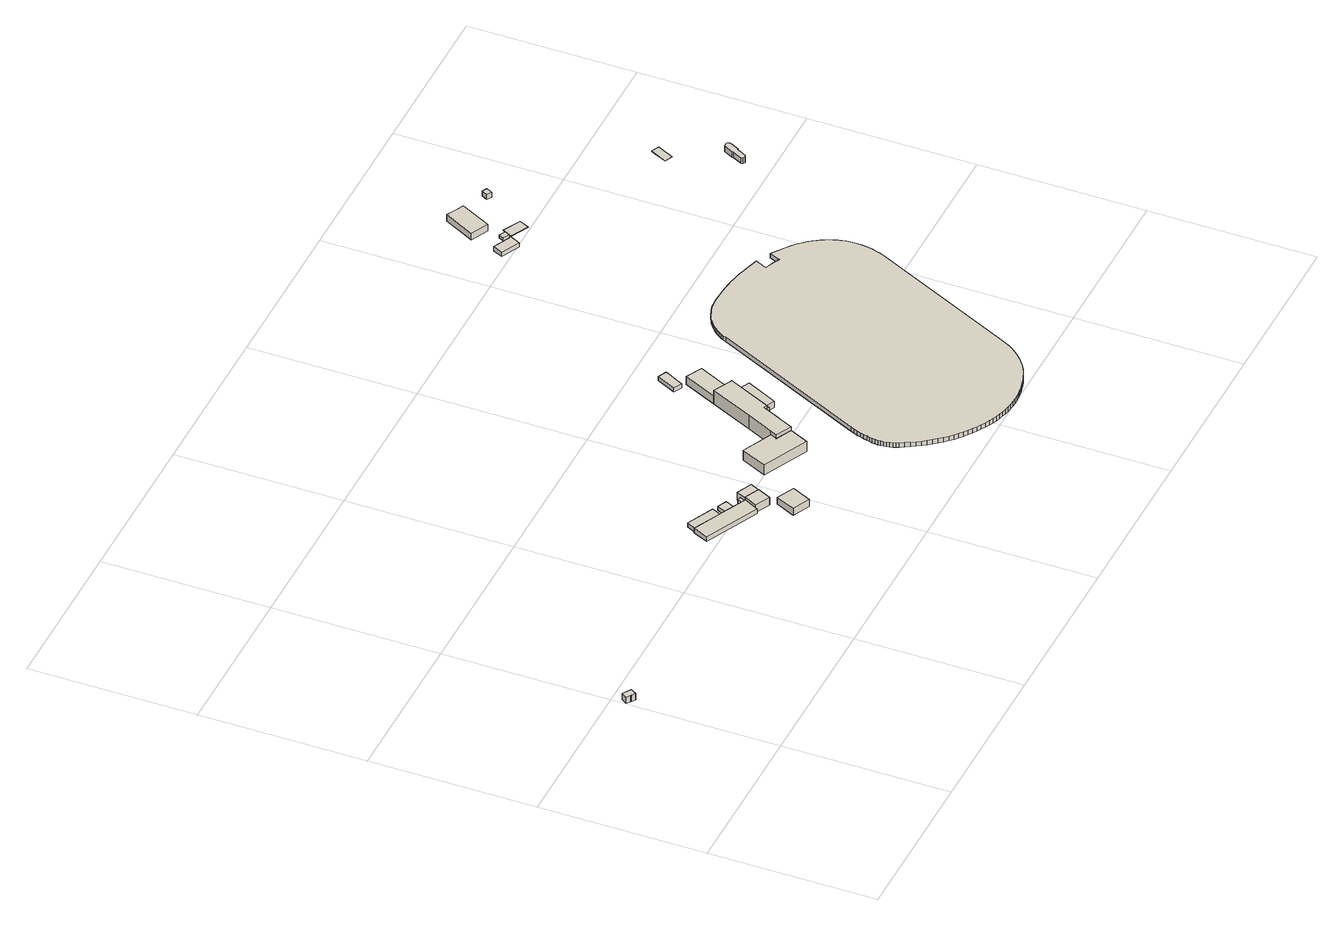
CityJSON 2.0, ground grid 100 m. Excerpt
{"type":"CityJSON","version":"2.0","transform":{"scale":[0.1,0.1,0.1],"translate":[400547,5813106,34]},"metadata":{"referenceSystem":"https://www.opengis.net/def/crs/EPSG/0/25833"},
"CityObjects":{
"building1":{"type":"Building","attributes":{"Gemeindeschluessel":"11000009","BezugspunktDach":"2200","function":"31001_9998","measuredHeight":5.28,"storeysAboveGround":1},"address":[{"country":"Germany","locality":"Berlin","thoroughfareNumber":"152 (1)","thoroughfareName":"An der Wuhlheide"}],"geometry":[{"type":"Solid","lod":"1","boundaries":[[[[0,1,2,3,4,5,6,7]],[[8,9,10,11,12,13,14,15]],[[8,15,7,6]],[[9,8,6,5]],[[10,9,5,4]],[[11,10,4,3]],[[12,11,3,2]],[[13,12,2,1]],[[14,13,1,0]],[[15,14,0,7]]]]}]},
"building2":{"type":"Building","attributes":{"Gemeindeschluessel":"11000009","BezugspunktDach":"2200","function":"31001_2463","measuredHeight":2.91,"storeysAboveGround":1},"address":[{"country":"Germany","locality":"Berlin","thoroughfareNumber":"161 (5)","thoroughfareName":"An der Wuhlheide"}],"geometry":[{"type":"Solid","lod":"1","boundaries":[[[[16,17,18,19]],[[20,21,22,23]],[[20,23,19,18]],[[21,20,18,17]],[[22,21,17,16]],[[23,22,16,19]]]]}]},
"building3":{"type":"Building","attributes":{"Gemeindeschluessel":"11000009","function":"31001_2000"},"address":[{"country":"Germany","locality":"Berlin","thoroughfareNumber":"161 (4)","thoroughfareName":"An der Wuhlheide"}],"children":["building3-1","building3-2","building3-3"]},
"building3-1":{"type":"BuildingPart","attributes":{"BezugspunktDach":"2200","measuredHeight":3.34,"storeysAboveGround":1},"parents":["building3"],"geometry":[{"type":"Solid","lod":"1","boundaries":[[[[24,25,26,27,28,29,30,31,32,33]],[[34,35,22,36,37,38,39,40,41,42]],[[34,42,33,32]],[[35,34,32,31]],[[22,35,31,30]],[[36,22,30,29]],[[37,36,29,28]],[[38,37,28,27]],[[41,40,25,24]],[[42,41,24,33]],[[39,38,27,26]],[[26,25,40,39]]]]}]},
"building3-2":{"type":"BuildingPart","attributes":{"BezugspunktDach":"2200","measuredHeight":5.37,"storeysAboveGround":1},"parents":["building3"],"geometry":[{"type":"MultiSurface","lod":"1","boundaries":[[[43,44,45,46]],[[39,47,48,40]],[[26,25,46,45]],[[47,49,50,45,44]],[[48,47,44,43]],[[40,48,43,46]],[[39,40,25,26]],[[51,39,26,50,49,47]]]}]},
"building3-3":{"type":"BuildingPart","attributes":{"BezugspunktDach":"2200","measuredHeight":5.4,"storeysAboveGround":1},"parents":["building3"],"geometry":[{"type":"MultiSurface","lod":"1","boundaries":[[[49,52,53,54,55,56]],[[57,58,59,60,47,38]],[[57,38,56,55]],[[58,57,55,54]],[[59,58,54,53]],[[60,59,53,52]],[[47,60,52,49]],[[38,27,26,50,56]],[[39,26,27,38]],[[39,47,49,50,26]]]}]},
"building4":{"type":"Building","attributes":{"Gemeindeschluessel":"11000009","BezugspunktDach":"2200","function":"51009_1610","measuredHeight":2.63,"storeysAboveGround":0},"address":[{"country":"Germany","locality":"Berlin"}],"geometry":[{"type":"Solid","lod":"1","boundaries":[[[[61,62,63,64]],[[65,66,67,68]],[[65,68,64,63]],[[66,65,63,62]],[[67,66,62,61]],[[68,67,61,64]]]]}]},
"building5":{"type":"Building","attributes":{"Gemeindeschluessel":"11000009","BezugspunktDach":"2200","function":"31001_2000","measuredHeight":3.06,"storeysAboveGround":1},"address":[{"country":"Germany","locality":"Berlin","thoroughfareNumber":"161 (6)","thoroughfareName":"An der Wuhlheide"}],"geometry":[{"type":"Solid","lod":"1","boundaries":[[[[27,69,70,71]],[[72,73,74,75]],[[72,75,71,70]],[[73,72,70,69]],[[74,73,69,27]],[[75,74,27,71]]]]}]},
"building6":{"type":"Building","attributes":{"Gemeindeschluessel":"11000009","BezugspunktDach":"2200","function":"31001_2000","measuredHeight":4.73,"storeysAboveGround":1},"address":[{"country":"Germany","locality":"Berlin","thoroughfareNumber":"161 (7)","thoroughfareName":"An der Wuhlheide"}],"geometry":[{"type":"Solid","lod":"1","boundaries":[[[[76,77,78,79]],[[80,81,82,83]],[[80,83,79,78]],[[81,80,78,77]],[[82,81,77,76]],[[83,82,76,79]]]]}]},
"building7":{"type":"Building","attributes":{"Gemeindeschluessel":"11000009","BezugspunktDach":"2200","function":"31001_3221","measuredHeight":6.88,"storeysAboveGround":1},"address":[{"country":"Germany","locality":"Berlin","thoroughfareNumber":"161","thoroughfareName":"An der Wuhlheide"}],"geometry":[{"type":"Solid","lod":"1","boundaries":[[[[84,85,86,87,88,89]],[[90,91,92,93,94,95]],[[90,95,89,88]],[[91,90,88,87]],[[92,91,87,86]],[[93,92,86,85]],[[94,93,85,84]],[[95,94,84,89]]]]}]},
"building8":{"type":"Building","attributes":{"Gemeindeschluessel":"11000009","function":"31001_3210"},"address":[{"country":"Germany","locality":"Berlin","thoroughfareNumber":"161 (1)","thoroughfareName":"An der Wuhlheide"}],"children":["building8-1","building8-2","building8-3"]},
"building8-1":{"type":"BuildingPart","attributes":{"BezugspunktDach":"2200","measuredHeight":9.37,"storeysAboveGround":2},"parents":["building8"],"geometry":[{"type":"MultiSurface","lod":"1","boundaries":[[[96,97,98,99,100,101,102,103,104,105,106,107,108]],[[109,110,111,112,113,114,115,116,117,118,119,120,121]],[[109,121,108,107]],[[110,109,107,106]],[[111,110,106,105]],[[112,111,112,122,123,105,104]],[[113,112,104,103]],[[114,113,103,102]],[[115,114,102,101],[124,125,126,127]],[[116,115,101,100]],[[117,116,100,99]],[[118,117,99,98]],[[119,118,98,97]],[[120,119,97,96]],[[121,120,96,108]],[[123,122,112,111]],[[126,125,124,127]]]}]},
"building8-2":{"type":"BuildingPart","attributes":{"BezugspunktDach":"2200","measuredHeight":4.17,"storeysAboveGround":2},"parents":["building8"],"geometry":[{"type":"Solid","lod":"1","boundaries":[[[[128,129,130,131,132,133,127,126]],[[124,134,135,136,137,138,139,125]],[[134,124,127,133]],[[135,134,133,132]],[[136,135,132,131]],[[137,136,131,130]],[[138,137,130,129]],[[139,138,129,128]],[[125,139,128,126]],[[124,125,126,127]]]]}]},
"building8-3":{"type":"BuildingPart","attributes":{"BezugspunktDach":"2200","measuredHeight":5.38,"storeysAboveGround":2},"parents":["building8"],"geometry":[{"type":"MultiSurface","lod":"1","boundaries":[[[122,140,141,123]],[[142,143,112,111]],[[142,111,123,141]],[[143,142,141,140]],[[112,143,140,122]],[[144,111,112,145,122,123]]]}]},
"building9":{"type":"Building","attributes":{"Gemeindeschluessel":"11000009","BezugspunktDach":"2200","function":"31001_2463","measuredHeight":2.65,"storeysAboveGround":1},"address":[{"country":"Germany","locality":"Berlin","thoroughfareNumber":"161 (2)","thoroughfareName":"An der Wuhlheide"}],"geometry":[{"type":"Solid","lod":"1","boundaries":[[[[146,147,148,149,150]],[[151,152,153,154,155]],[[151,155,150,149]],[[152,151,149,148]],[[153,152,148,147]],[[154,153,147,146]],[[155,154,146,150]]]]}]},
"building10":{"type":"Building","attributes":{"Gemeindeschluessel":"11000009","BezugspunktDach":"2200","function":"51006_1440","measuredHeight":3,"storeysAboveGround":0},"address":[{"country":"Germany","locality":"Berlin"}],"geometry":[{"type":"Solid","lod":"1","boundaries":[[[[156,157,158,159,160,161,162,163,164,165,166,167,168,169,170,171,172,173,174,175,176,177,178,179,180,181,182,183,184,185,186,187,188,189,190,191,192,193,194,195,196,197,198,199,200,201,202,203,204,205,206,207,208,209,210,211,212,213,214,215,216,217,218,219,220,221,222,223,224,225,226,227,228,229,230,231,232,233,234,235,236,237,238,239,240,241,242,243,244,245,246,247,248,249,250,251,252,253,254,255,256,257,258,259,260,261,262,263,264,265,266,267,268,269,270,271,272,273,274,275,276,277,278,279,280,281,282,283]],[[284,285,286,287,288,289,290,291,292,293,294,295,296,297,298,299,300,301,302,303,304,305,306,307,308,309,310,311,312,313,314,315,316,317,318,319,320,321,322,323,324,325,326,327,328,329,330,331,332,333,334,335,336,337,338,339,340,341,342,343,344,345,346,347,348,349,350,351,352,353,354,355,356,357,358,359,360,361,362,363,364,365,366,367,368,369,370,371,372,373,374,375,376,377,378,379,380,381,382,383,384,385,386,387,388,389,390,391,392,393,394,395,396,397,398,399,400,401,402,403,404,405,406,407,408,409,410,411]],[[284,411,283,282]],[[285,284,282,281]],[[286,285,281,280]],[[287,286,280,279]],[[288,287,279,278]],[[289,288,278,277]],[[290,289,277,276]],[[291,290,276,275]],[[292,291,275,274]],[[293,292,274,273]],[[294,293,273,272]],[[295,294,272,271]],[[296,295,271,270]],[[297,296,270,269]],[[298,297,269,268]],[[299,298,268,267]],[[300,299,267,266]],[[301,300,266,265]],[[302,301,265,264]],[[303,302,264,263]],[[304,303,263,262]],[[305,304,262,261]],[[306,305,261,260]],[[307,306,260,259]],[[308,307,259,258]],[[309,308,258,257]],[[310,309,257,256]],[[311,310,256,255]],[[312,311,255,254]],[[313,312,254,253]],[[314,313,253,252]],[[315,314,252,251]],[[316,315,251,250]],[[317,316,250,249]],[[318,317,249,248]],[[319,318,248,247]],[[320,319,247,246]],[[321,320,246,245]],[[322,321,245,244]],[[323,322,244,243]],[[324,323,243,242]],[[325,324,242,241]],[[326,325,241,240]],[[327,326,240,239]],[[328,327,239,238]],[[329,328,238,237]],[[330,329,237,236]],[[331,330,236,235]],[[332,331,235,234]],[[333,332,234,233]],[[334,333,233,232]],[[335,334,232,231]],[[336,335,231,230]],[[337,336,230,229]],[[338,337,229,228]],[[339,338,228,227]],[[340,339,227,226]],[[341,340,226,225]],[[342,341,225,224]],[[343,342,224,223]],[[344,343,223,222]],[[345,344,222,221]],[[346,345,221,220]],[[347,346,220,219]],[[348,347,219,218]],[[349,348,218,217]],[[350,349,217,216]],[[351,350,216,215]],[[352,351,215,214]],[[353,352,214,213]],[[354,353,213,212]],[[355,354,212,211]],[[356,355,211,210]],[[357,356,210,209]],[[358,357,209,208]],[[359,358,208,207]],[[360,359,207,206]],[[361,360,206,205]],[[362,361,205,204]],[[363,362,204,203]],[[364,363,203,202]],[[365,364,202,201]],[[366,365,201,200]],[[367,366,200,199]],[[368,367,199,198]],[[369,368,198,197]],[[370,369,197,196]],[[371,370,196,195]],[[372,371,195,194]],[[373,372,194,193]],[[374,373,193,192]],[[375,374,192,191]],[[376,375,191,190]],[[377,376,190,189]],[[378,377,189,188]],[[379,378,188,187]],[[380,379,187,186]],[[381,380,186,185]],[[382,381,185,184]],[[383,382,184,183]],[[384,383,183,182]],[[385,384,182,181]],[[386,385,181,180]],[[387,386,180,179]],[[388,387,179,178]],[[389,388,178,177]],[[390,389,177,176]],[[391,390,176,175]],[[392,391,175,174]],[[393,392,174,173]],[[394,393,173,172]],[[395,394,172,171]],[[396,395,171,170]],[[397,396,170,169]],[[398,397,169,168]],[[399,398,168,167]],[[400,399,167,166]],[[401,400,166,165]],[[402,401,165,164]],[[403,402,164,163]],[[404,403,163,162]],[[405,404,162,161]],[[406,405,161,160]],[[407,406,160,159]],[[408,407,159,158]],[[409,408,158,157]],[[410,409,157,156]],[[411,410,156,283]]]]}]},
"building11":{"type":"Building","attributes":{"Gemeindeschluessel":"11000009","BezugspunktDach":"2200","function":"31001_2000","measuredHeight":2.99,"storeysAboveGround":1},"address":[{"country":"Germany","locality":"Berlin","thoroughfareNumber":"163 (5)","thoroughfareName":"An der Wuhlheide"}],"geometry":[{"type":"Solid","lod":"1","boundaries":[[[[412,413,414,415]],[[416,417,418,419]],[[416,419,415,414]],[[417,416,414,413]],[[418,417,413,412]],[[419,418,412,415]]]]}]},
"building12":{"type":"Building","attributes":{"Gemeindeschluessel":"11000009","BezugspunktDach":"2200","function":"31001_2000","measuredHeight":2,"storeysAboveGround":1},"address":[{"country":"Germany","locality":"Berlin","thoroughfareNumber":"163 (7)","thoroughfareName":"An der Wuhlheide"}],"geometry":[{"type":"Solid","lod":"1","boundaries":[[[[420,421,422,423]],[[424,425,426,427]],[[424,427,423,422]],[[425,424,422,421]],[[426,425,421,420]],[[427,426,420,423]]]]}]},
"building13":{"type":"Building","attributes":{"Gemeindeschluessel":"11000009","BezugspunktDach":"2200","function":"31001_2000","measuredHeight":5.17,"storeysAboveGround":1},"address":[{"country":"Germany","locality":"Berlin","thoroughfareNumber":"163 (4)","thoroughfareName":"An der Wuhlheide"}],"geometry":[{"type":"Solid","lod":"1","boundaries":[[[[428,429,430,431,432]],[[433,434,435,436,437]],[[433,437,432,431]],[[434,433,431,430]],[[435,434,430,429]],[[436,435,429,428]],[[437,436,428,432]]]]}]},
"building14":{"type":"Building","attributes":{"Gemeindeschluessel":"11000009","BezugspunktDach":"2200","function":"31001_2000","measuredHeight":0.34,"storeysAboveGround":1},"address":[{"country":"Germany","locality":"Berlin","thoroughfareNumber":"163 (6)","thoroughfareName":"An der Wuhlheide"}],"geometry":[{"type":"Solid","lod":"1","boundaries":[[[[438,439,440,441]],[[442,443,444,445]],[[442,445,441,440]],[[443,442,440,439]],[[444,443,439,438]],[[445,444,438,441]]]]}]},
"building15":{"type":"Building","attributes":{"Gemeindeschluessel":"11000009","BezugspunktDach":"2200","function":"51009_1610","measuredHeight":4.32,"storeysAboveGround":0},"address":[{"country":"Germany","locality":"Berlin"}],"geometry":[{"type":"Solid","lod":"1","boundaries":[[[[446,447,448,449]],[[450,451,452,453]],[[450,453,449,448]],[[451,450,448,447]],[[452,451,447,446]],[[453,452,446,449]]]]}]},
"building16":{"type":"Building","attributes":{"Gemeindeschluessel":"11000009","BezugspunktDach":"2200","function":"31001_2000","measuredHeight":0.253,"storeysAboveGround":1},"address":[{"country":"Germany","locality":"Berlin","thoroughfareNumber":"6 (3)","thoroughfareName":"Straße zum FEZ"}],"geometry":[{"type":"Solid","lod":"1","boundaries":[[[[454,455,456,457,458]],[[459,460,461,462,463]],[[459,463,458,457]],[[460,459,457,456]],[[461,460,456,455]],[[462,461,455,454]],[[463,462,454,458]]]]}]},
"building17":{"type":"Building","attributes":{"Gemeindeschluessel":"11000009","BezugspunktDach":"2200","function":"31001_2420","measuredHeight":3.75,"storeysAboveGround":1},"address":[{"country":"Germany","locality":"Berlin","thoroughfareNumber":"6 (2)","thoroughfareName":"Straße zum FEZ"}],"geometry":[{"type":"Solid","lod":"1","boundaries":[[[[464,465,466,467,468,469,470,471,472,473,474,475]],[[476,477,478,479,480,481,482,483,484,485,486,487]],[[476,487,475,474]],[[477,476,474,473]],[[478,477,473,472]],[[479,478,472,471]],[[480,479,471,470]],[[481,480,470,469]],[[482,481,469,468]],[[483,482,468,467]],[[484,483,467,466]],[[485,484,466,465]],[[486,485,465,464]],[[487,486,464,475]]]]}]}
},
"vertices":[
[27,893,53],[32,890,53],[31,888,53],[51,875,53],[74,909,53],[50,926,53],[25,943,53],[2,909,53],[25,943,9],[50,926,9],[74,909,9],[51,875,9],[31,888,9],[32,890,9],[27,893,9],[2,909,9],
[1659,1070,40],[1685,1125,40],[1523,1202,40],[1496,1147,40],[1523,1202,11],[1685,1125,11],[1659,1070,11],[1496,1147,11],
[1778,902,44],[1783,913,44],[1822,993,44],[1817,995,44],[1709,1046,44],[1691,1055,44],[1659,1070,44],[1593,1101,44],[1491,1149,44],[1449,1058,44],[1491,1149,11],[1593,1101,11],[1691,1055,11],[1709,1046,11],[1817,995,11],[1822,993,11],[1783,913,11],[1778,902,11],[1449,1058,11],
[1871,871,64],[1909,952,64],[1822,993,64],[1783,913,64],[1909,952,11],[1871,871,11],[1909,952,63],[1822,993,63],[1826,991,11],
[1934,1007,63],[1888,1028,63],[1847,1047,63],[1843,1050,63],[1817,995,63],[1843,1050,11],[1847,1047,11],[1888,1028,11],[1934,1007,11],
[1747,1028,40],[1773,1082,40],[1717,1109,40],[1691,1055,40],[1717,1109,13],[1773,1082,13],[1747,1028,13],[1691,1055,13],
[1830,1023,44],[1811,1033,44],[1797,1004,44],[1811,1033,13],[1830,1023,13],[1817,995,13],[1797,1004,13],
[1944,669,59],[1999,785,59],[1894,835,59],[1839,719,59],[1894,835,12],[1999,785,12],[1944,669,12],[1839,719,12],
[2372,869,80],[2426,983,80],[2330,1028,80],[2349,1069,80],[2168,1154,80],[2096,999,80],[2168,1154,11],[2349,1069,11],[2330,1028,11],[2426,983,11],[2372,869,11],[2096,999,11],
[2426,983,105],[2460,1056,105],[2476,1089,105],[2521,1185,105],[2541,1175,105],[2549,1191,105],[2655,1415,105],[2664,1434,105],[2645,1443,105],[2548,1491,105],[2425,1230,105],[2349,1069,105],[2330,1028,105],[2349,1069,12],[2425,1230,12],[2548,1491,12],[2645,1443,12],[2664,1434,12],[2655,1415,12],[2549,1191,12],[2541,1175,12],[2521,1185,12],[2476,1089,12],[2460,1056,12],[2426,983,12],[2330,1028,12],[2645,1443,66],[2548,1491,66],[2655,1415,22],[2549,1191,22],[2549,1191,64],[2655,1415,64],
[2577,1177,64],[2587,1197,64],[2639,1173,64],[2729,1361,64],[2678,1385,64],[2686,1400,64],[2686,1400,22],[2678,1385,22],[2729,1361,22],[2639,1173,22],[2587,1197,22],[2577,1177,22],
[2740,1645,66],[2643,1693,66],[2643,1693,12],[2740,1645,12],[2548,1491,23],[2645,1443,48],
[2607,1704,37],[2624,1736,37],[2668,1820,37],[2616,1846,37],[2558,1729,37],[2616,1846,10],[2668,1820,10],[2624,1736,10],[2607,1704,10],[2558,1729,10],
[2586,525,34],[2587,508,34],[2589,491,34],[2593,475,34],[2598,458,34],[2604,443,34],[2611,427,34],[2625,400,34],[2640,373,34],[2656,347,34],[2672,322,34],[2690,297,34],[2709,272,34],[2728,248,34],[2748,225,34],[2769,203,34],[2791,182,34],[2812,163,34],[2835,145,34],[2857,128,34],[2881,111,34],[2905,96,34],[2929,81,34],[2954,67,34],[2980,54,34],[3003,44,34],[3028,34,34],[3052,26,34],[3077,19,34],[3102,13,34],[3128,8,34],[3153,5,34],[3179,3,34],[3205,2,34],[3231,2,34],[3257,4,34],[3282,7,34],[3308,11,34],[3333,17,34],[3358,23,34],[3383,31,34],[3407,40,34],[3428,50,34],[3449,60,34],[3469,72,34],[3489,85,34],[3507,98,34],[3525,113,34],[3542,129,34],[3559,145,34],[3574,163,34],[3589,181,34],[3602,200,34],[3615,220,34],[3626,240,34],[3636,261,34],[4057,1147,34],[4065,1169,34],[4072,1191,34],[4079,1213,34],[4084,1236,34],[4087,1259,34],[4090,1282,34],[4091,1306,34],[4092,1329,34],[4091,1352,34],[4089,1376,34],[4083,1398,34],[4077,1421,34],[4069,1443,34],[4061,1465,34],[4051,1486,34],[4040,1506,34],[4028,1526,34],[4015,1546,34],[4001,1565,34],[3986,1582,34],[3970,1600,34],[3954,1616,34],[3936,1631,34],[3918,1646,34],[3828,1709,34],[3805,1655,34],[3799,1642,34],[3782,1651,34],[3764,1661,34],[3746,1669,34],[3728,1676,34],[3709,1683,34],[3714,1698,34],[3738,1753,34],[3628,1785,34],[3595,1794,34],[3562,1801,34],[3529,1807,34],[3495,1812,34],[3461,1816,34],[3427,1819,34],[3393,1820,34],[3359,1821,34],[3339,1822,34],[3319,1821,34],[3299,1819,34],[3279,1816,34],[3260,1811,34],[3241,1805,34],[3222,1797,34],[3204,1789,34],[3186,1779,34],[3170,1768,34],[3154,1755,34],[3139,1742,34],[3125,1728,34],[3111,1712,34],[3100,1696,34],[3089,1679,34],[3079,1662,34],[3071,1643,34],[2634,718,34],[2625,697,34],[2616,675,34],[2609,653,34],[2602,631,34],[2596,608,34],[2592,592,34],[2588,575,34],[2586,558,34],[2585,542,34],[2586,558,4],[2588,575,4],[2592,592,4],[2596,608,4],[2602,631,4],[2609,653,4],[2616,675,4],[2625,697,4],[2634,718,4],[3071,1643,4],[3079,1662,4],[3089,1679,4],[3100,1696,4],[3111,1712,4],[3125,1728,4],[3139,1742,4],[3154,1755,4],[3170,1768,4],[3186,1779,4],[3204,1789,4],[3222,1797,4],[3241,1805,4],[3260,1811,4],[3279,1816,4],[3299,1819,4],[3319,1821,4],[3339,1822,4],[3359,1821,4],[3393,1820,4],[3427,1819,4],[3461,1816,4],[3495,1812,4],[3529,1807,4],[3562,1801,4],[3595,1794,4],[3628,1785,4],[3738,1753,4],[3714,1698,4],[3709,1683,4],[3728,1676,4],[3746,1669,4],[3764,1661,4],[3782,1651,4],[3799,1642,4],[3805,1655,4],[3828,1709,4],[3918,1646,4],[3936,1631,4],[3954,1616,4],[3970,1600,4],[3986,1582,4],[4001,1565,4],[4015,1546,4],[4028,1526,4],[4040,1506,4],[4051,1486,4],[4061,1465,4],[4069,1443,4],[4077,1421,4],[4083,1398,4],[4089,1376,4],[4091,1352,4],[4092,1329,4],[4091,1306,4],[4090,1282,4],[4087,1259,4],[4084,1236,4],[4079,1213,4],[4072,1191,4],[4065,1169,4],[4057,1147,4],[3636,261,4],[3626,240,4],[3615,220,4],[3602,200,4],[3589,181,4],[3574,163,4],[3559,145,4],[3542,129,4],[3525,113,4],[3507,98,4],[3489,85,4],[3469,72,4],[3449,60,4],[3428,50,4],[3407,40,4],[3383,31,4],[3358,23,4],[3333,17,4],[3308,11,4],[3282,7,4],[3257,4,4],[3231,2,4],[3205,2,4],[3179,3,4],[3153,5,4],[3128,8,4],[3102,13,4],[3077,19,4],[3052,26,4],[3028,34,4],[3003,44,4],[2980,54,4],[2954,67,4],[2929,81,4],[2905,96,4],[2881,111,4],[2857,128,4],[2835,145,4],[2812,163,4],[2791,182,4],[2769,203,4],[2748,225,4],[2728,248,4],[2709,272,4],[2690,297,4],[2672,322,4],[2656,347,4],[2640,373,4],[2625,400,4],[2611,427,4],[2604,443,4],[2598,458,4],[2593,475,4],[2589,491,4],[2587,508,4],[2586,525,4],[2585,542,4],
[3369,2988,40],[3398,3048,40],[3284,3102,40],[3256,3041,40],[3284,3102,11],[3398,3048,11],[3369,2988,11],[3256,3041,11],
[3422,3068,31],[3436,3099,31],[3399,3118,31],[3384,3088,31],[3399,3118,11],[3436,3099,11],[3422,3068,11],[3384,3088,11],
[3430,3198,55],[3524,3383,55],[3472,3409,55],[3420,3436,55],[3325,3250,55],[3420,3436,9],[3472,3409,9],[3524,3383,9],[3430,3198,9],[3325,3250,9],
[3542,3009,13],[3572,3069,13],[3466,3122,13],[3436,3062,13],[3466,3122,10],[3572,3069,10],[3542,3009,10],[3436,3062,10],
[3702,3293,46],[3720,3328,46],[3693,3343,46],[3673,3308,46],[3693,3343,11],[3720,3328,11],[3702,3293,11],[3673,3308,11],
[4402,2533,14],[4451,2633,14],[4405,2656,14],[4382,2609,14],[4357,2555,14],[4382,2609,12],[4405,2656,12],[4451,2633,12],[4402,2533,12],[4357,2555,12],
[4505,2160,50],[4516,2153,50],[4529,2157,50],[4559,2215,50],[4564,2215,50],[4594,2275,50],[4590,2290,50],[4578,2295,50],[4558,2292,50],[4528,2234,50],[4531,2230,50],[4501,2169,50],[4531,2230,12],[4528,2234,12],[4558,2292,12],[4578,2295,12],[4590,2290,12],[4594,2275,12],[4564,2215,12],[4559,2215,12],[4529,2157,12],[4516,2153,12],[4505,2160,12],[4501,2169,12]
]}
